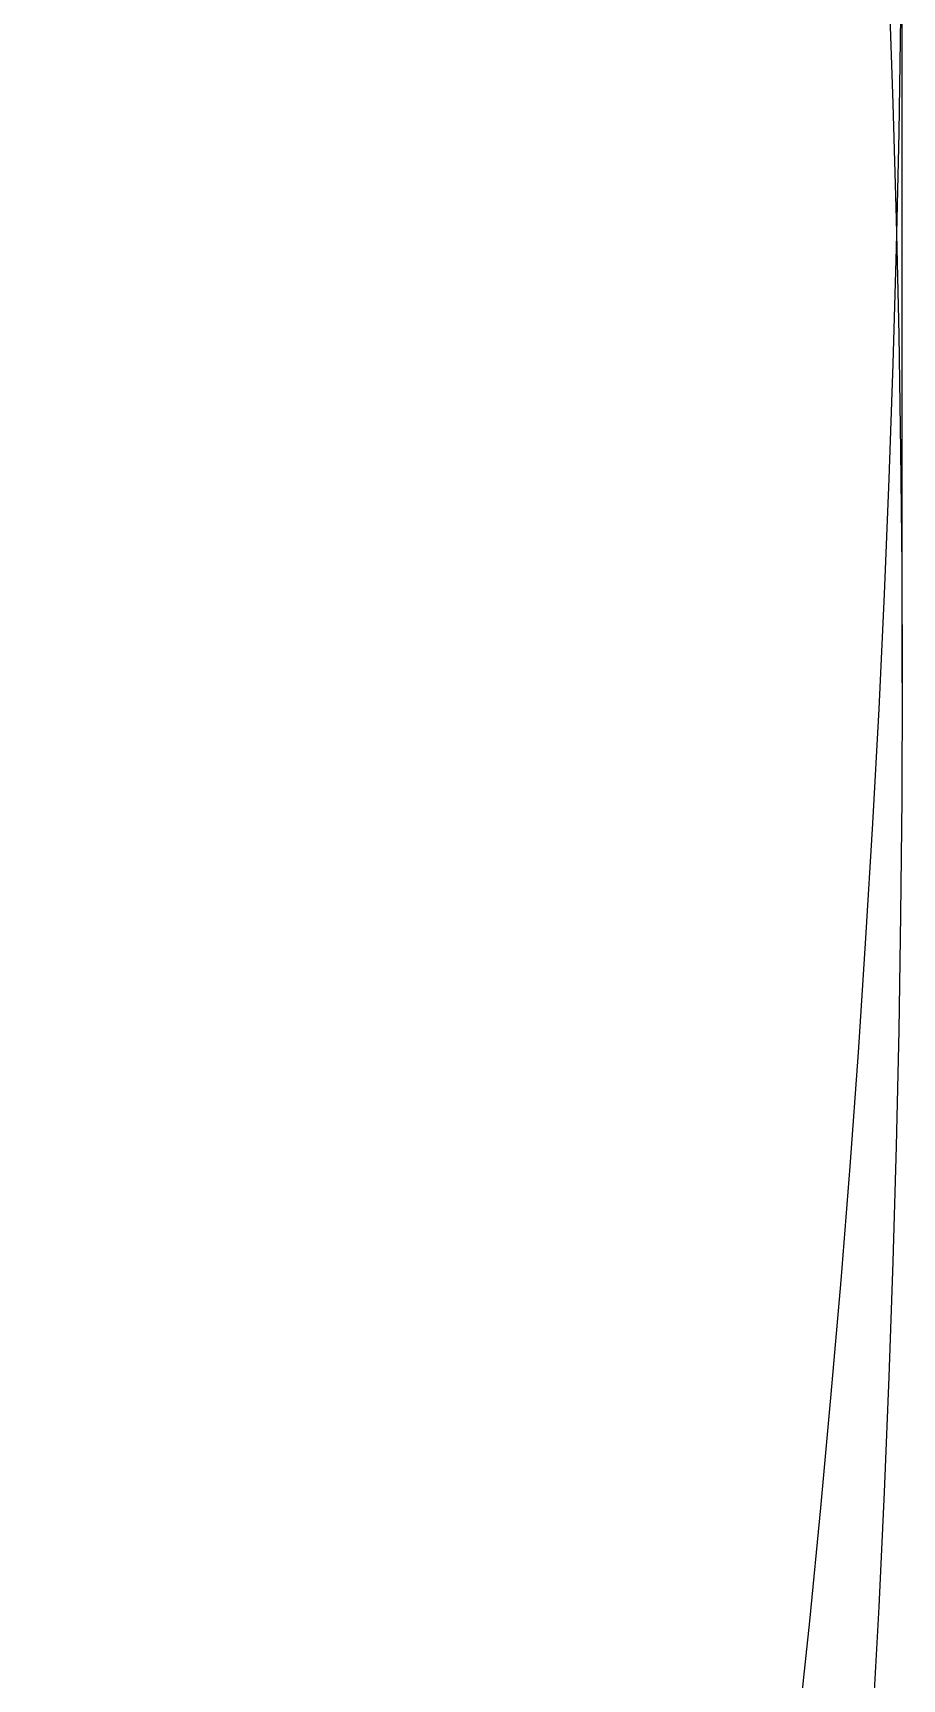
# Model space of a CAD drawing. Extents: x -60 to 60, y 140 to 264.
# Drawn here: x 57.1 to 60, y 197.17 to 202.67 of the extents above; entities that cross this region are included whole.
import ezdxf

# ---------------------------------------------------------------- set-up
doc = ezdxf.new("R2010")
doc.units = 0
doc.layers.add('Cut051011', color=7, linetype='CONTINUOUS')

msp = doc.modelspace()

# ---------------------------------------------------------------- linework, layer by layer
at = {"layer": 'Cut051011'}
msp.add_line((60, 200.5, 600), (60, 203.5, 600), dxfattribs=at)
msp.add_line((60, 200.5, 600), (60, 203.5, 600), dxfattribs=at)
for centre in [(0, 203.5), (0, 203.5), (0, 200.5), (0, 200.5)]:
    msp.add_circle(centre, 60, dxfattribs=at)

doc.saveas('drawing.dxf')
